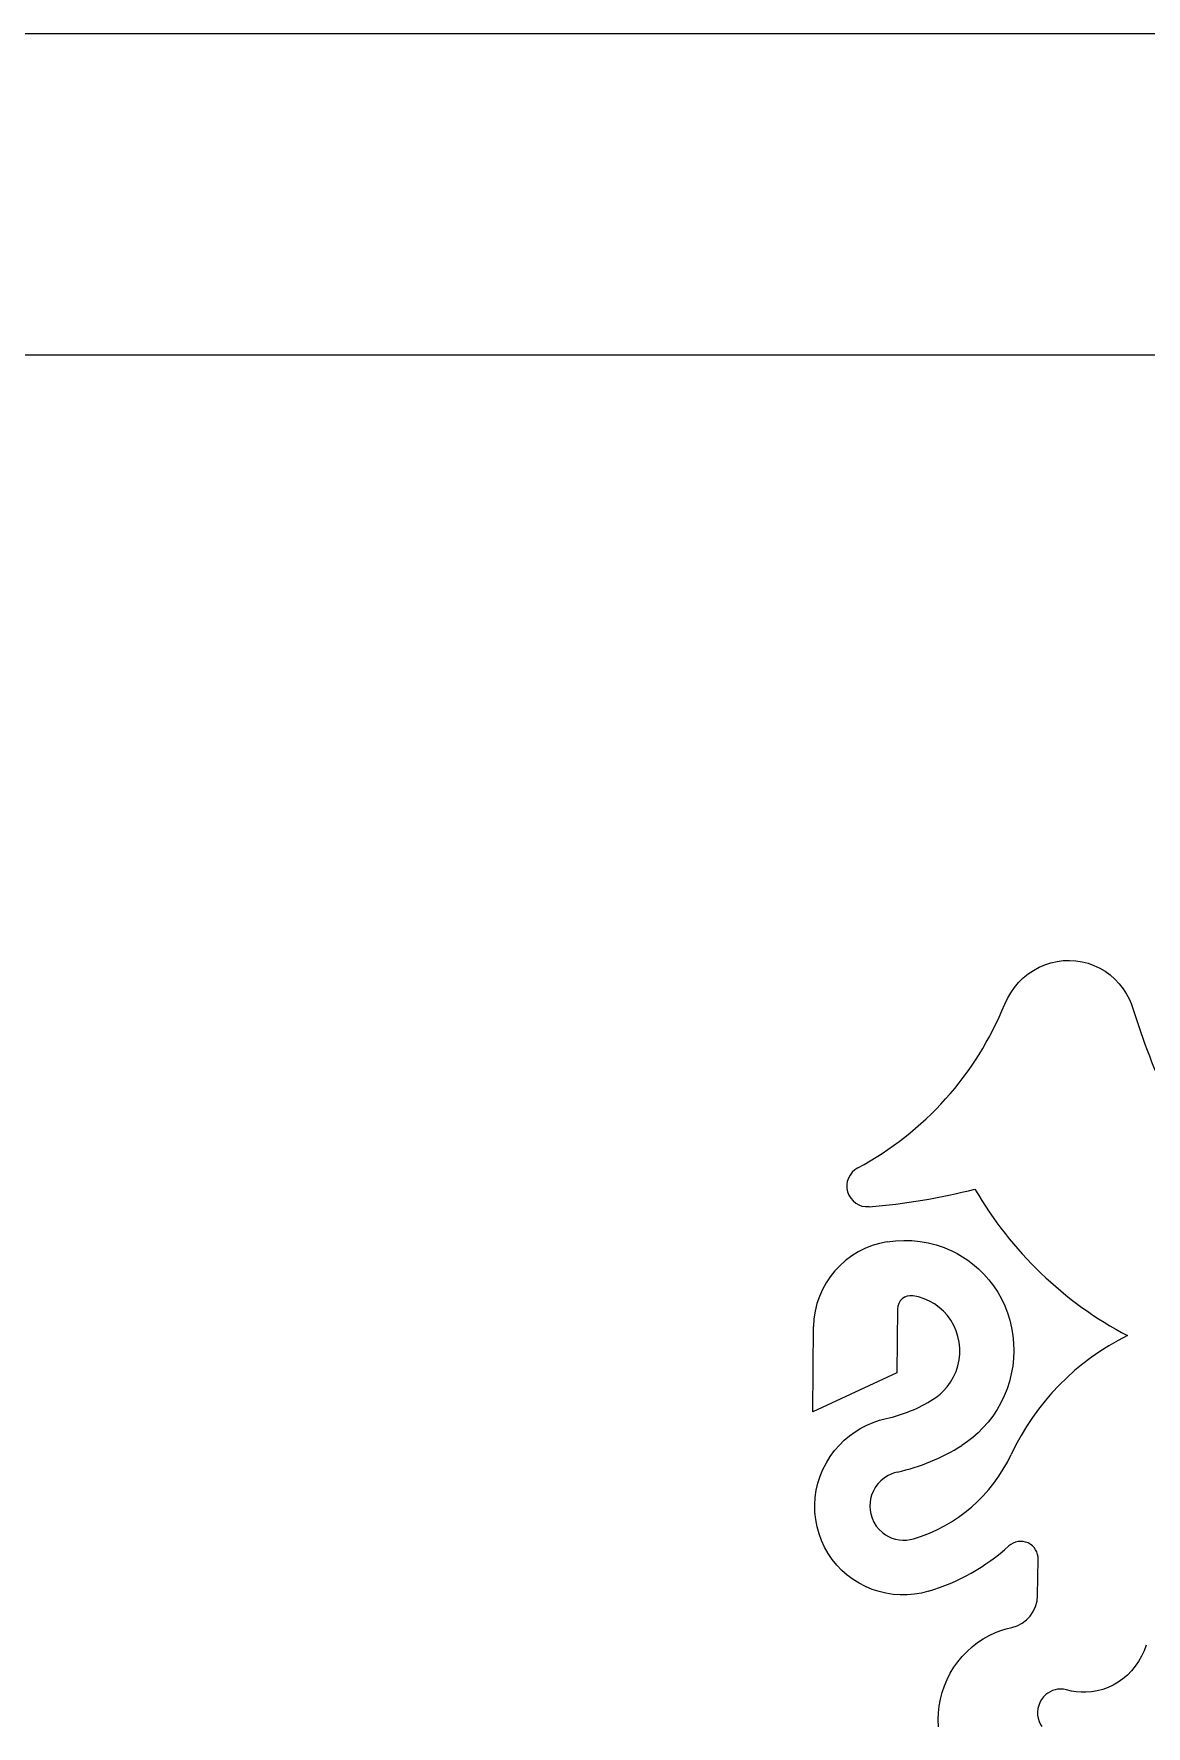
# Model space of a CAD drawing. Extents: x -234 to 800, y -95 to 506.
# Drawn here: x 766.34 to 780.56, y 124.51 to 146.14 of the extents above; entities that cross this region are included whole.
import ezdxf

# ---------------------------------------------------------------- set-up
doc = ezdxf.new("R2010")
doc.units = 0
doc.header["$LTSCALE"] = 7
doc.header["$MEASUREMENT"] = 0
doc.layers.get('0').update_dxf_attribs({"linetype": 'CONTINUOUS', "lineweight": 15})

msp = doc.modelspace()

# ---------------------------------------------------------------- linework, layer by layer
at = {"color": 7, "lineweight": 13}
for p, q in [((799.4499, 146.1366), (749.4716, 146.1366)), ((799.1677, 142.031), (749.6069, 142.031))]:
    msp.add_line(p, q, dxfattribs=at)
at = {"color": 7, "lineweight": 13, "ltscale": 0.020395}
msp.add_line((777.3838, 129.8432), (777.3752, 129.0274), dxfattribs=at)
at = {"color": 7, "lineweight": 13, "ltscale": 0.02726}
msp.add_line((776.3006, 128.5257), (776.3113, 129.616), dxfattribs=at)
at = {"color": 7, "lineweight": 13, "ltscale": 0.029649}
msp.add_line((777.3752, 129.0274), (776.3006, 128.5257), dxfattribs=at)
at = {"color": 7, "lineweight": 13, "ltscale": 0.011477}
msp.add_line((779.1759, 126.1817), (779.1829, 126.6407), dxfattribs=at)
at = {"color": 7, "lineweight": 13}
for points in [[(778.7549, 133.736), (778.7897, 133.8114), (778.831, 133.8832), (778.8787, 133.9509), (778.9322, 134.0138), (778.9911, 134.0714), (779.0548, 134.1233), (779.1229, 134.169), (779.1946, 134.2081), (779.269, 134.2402), (779.3457, 134.2652), (779.4243, 134.283), (779.504, 134.2933), (779.5841, 134.2962), (779.6641, 134.2915), (779.7432, 134.2792), (779.8208, 134.2595), (779.8962, 134.2326), (779.9688, 134.1986), (780.0379, 134.1578), (780.103, 134.1106), (780.1635, 134.0573), (780.2189, 133.9985), (780.2688, 133.9345), (780.3128, 133.8659), (780.3443, 133.8062), (780.3714, 133.744), (780.3937, 133.6801)], [(777.252, 130.7), (777.3573, 130.713), (777.4631, 130.7181), (777.5689, 130.7154), (777.674, 130.7047), (777.7779, 130.6862), (777.88, 130.66), (777.9303, 130.644), (777.9799, 130.6261), (778.0287, 130.6063), (778.0767, 130.5848), (778.1471, 130.549), (778.2154, 130.5092), (778.2813, 130.4655), (778.3446, 130.4182), (778.4184, 130.3552), (778.4876, 130.287), (778.552, 130.2141), (778.6111, 130.1367), (778.6648, 130.0553), (778.7126, 129.9702), (778.7545, 129.8819), (778.7902, 129.7907), (778.8196, 129.6971), (778.8424, 129.6016), (778.8587, 129.5046), (778.8683, 129.4066), (778.8712, 129.3076), (778.8672, 129.2087), (778.8566, 129.1102), (778.8392, 129.0127), (778.8153, 128.9166), (778.7848, 128.8223), (778.7481, 128.7304), (778.7052, 128.6414), (778.6563, 128.5555), (778.6018, 128.4733), (778.5418, 128.395), (778.4766, 128.3212), (778.4139, 128.2589), (778.3475, 128.2005), (778.2776, 128.1464), (778.2046, 128.0969)], [(777.8412, 128.6887), (777.8859, 128.7193), (777.9282, 128.7533), (777.968, 128.7902), (778.0186, 128.8466), (778.0632, 128.908), (778.1012, 128.9738), (778.1322, 129.0433), (778.1559, 129.1156), (778.1719, 129.1901), (778.1801, 129.2657), (778.1803, 129.3416), (778.1727, 129.417), (778.1572, 129.491), (778.1341, 129.5629), (778.1035, 129.6318), (778.066, 129.697), (778.0218, 129.7578), (777.9717, 129.8131), (777.9162, 129.8627), (777.8558, 129.9061), (777.7913, 129.9429), (777.7232, 129.9727), (777.6524, 129.9951), (777.5796, 130.0101)], [(777.7791, 126.2345), (777.6905, 126.2119), (777.6005, 126.1966), (777.5096, 126.1887), (777.4183, 126.1881), (777.3273, 126.1948), (777.2371, 126.2089), (777.1483, 126.2302), (777.0614, 126.2586), (776.9766, 126.2942), (776.8948, 126.3366), (776.8167, 126.3856), (776.7428, 126.4408), (776.6736, 126.5019), (776.6095, 126.5686), (776.5511, 126.6403), (776.4987, 126.7167), (776.4524, 126.7976), (776.4131, 126.8821), (776.3808, 126.9696), (776.3559, 127.0596), (776.3385, 127.1514), (776.3288, 127.2445), (776.3268, 127.3381), (776.3326, 127.4315), (776.3461, 127.5245), (776.3673, 127.6161), (776.3959, 127.7056), (776.4318, 127.7926), (776.4747, 127.8762), (776.5242, 127.9562), (776.58, 128.0318), (776.6416, 128.1026), (776.704, 128.1639), (776.7707, 128.2203), (776.8413, 128.2715), (776.9154, 128.3172), (776.9927, 128.3573), (777.0726, 128.3914), (777.1547, 128.4195), (777.2386, 128.4412)], [(777.3816, 127.7577), (777.3419, 127.747), (777.3033, 127.7327), (777.2661, 127.7147), (777.2172, 127.6841), (777.1725, 127.6475), (777.133, 127.6054), (777.0991, 127.5584), (777.0715, 127.5073), (777.0537, 127.4624), (777.0409, 127.4158), (777.0333, 127.3681), (777.031, 127.3199), (777.0339, 127.2716), (777.0421, 127.2242), (777.0586, 127.1692), (777.0823, 127.117), (777.1125, 127.0683), (777.1488, 127.0242), (777.1905, 126.9853), (777.2287, 126.9574), (777.2699, 126.9338), (777.3133, 126.9149), (777.3583, 126.9008), (777.4045, 126.8917), (777.4515, 126.8877), (777.4984, 126.8887), (777.5449, 126.8947), (777.5904, 126.9056)], [(777.9087, 124.5027), (777.9048, 124.591), (777.9076, 124.6798), (777.9169, 124.7682), (777.9327, 124.8557), (777.955, 124.9419), (777.9835, 125.0261), (778.0181, 125.108), (778.0587, 125.187), (778.1049, 125.2628), (778.1562, 125.3346), (778.2126, 125.4024), (778.2736, 125.4658), (778.339, 125.5244), (778.4084, 125.578), (778.4814, 125.6261), (778.5575, 125.6687), (778.6364, 125.7055), (778.7043, 125.7316), (778.7736, 125.7533), (778.8439, 125.7706)], [(780.5631, 125.5438), (780.5368, 125.4724), (780.5046, 125.4035), (780.4669, 125.3378), (780.4237, 125.2757), (780.3756, 125.2178), (780.3229, 125.1644), (780.2659, 125.1161), (780.2057, 125.0735), (780.1421, 125.0365), (780.0758, 125.0053), (780.0071, 124.9803), (779.9367, 124.9616), (779.8649, 124.9493), (779.7924, 124.9436), (779.7303, 124.944), (779.6683, 124.9492), (779.6069, 124.9592), (779.5465, 124.9739)], [(779.5465, 124.9739), (779.5057, 124.9823), (779.4639, 124.9845), (779.431, 124.9818), (779.3987, 124.9753), (779.3672, 124.9651), (779.3367, 124.9513), (779.3079, 124.9339), (779.2813, 124.9134), (779.2521, 124.8845), (779.2268, 124.8513), (779.2059, 124.8148), (779.1901, 124.7759), (779.1797, 124.7357), (779.175, 124.6944), (779.1759, 124.6529), (779.1824, 124.6117), (779.1945, 124.5717), (779.2117, 124.5339), (779.2295, 124.5053)]]:
    msp.add_lwpolyline(points, dxfattribs=at)
for centre, radius, start, end in [((774.9208, 135.2898), 4.1369, 298.21644, 337.93934), ((788.8425, 136.2792), 8.8395, 197.09935, 213.66369), ((776.9983, 131.411), 0.2627, 117.50116, 274.89061), ((776.4032, 139.05), 7.9251, 274.46843, 284.3992), ((782.597, 133.8184), 4.879, 210.06464, 242.24188), ((777.4266, 129.5971), 1.1162, 98.99455, 179.02681), ((777.5549, 129.8408), 0.1711, 81.71076, 179.22084), ((781.7421, 126.6278), 3.2046, 116.25104, 155.00218), ((776.8312, 130.2907), 1.8938, 282.42219, 302.22974), ((776.8266, 130.2725), 2.5753, 282.44425, 302.34958), ((777.015, 128.8313), 2.0101, 286.63612, 335.01521), ((777.0163, 128.7953), 2.6721, 286.5869, 312.11766), ((778.9595, 126.6494), 0.2228, 357.7541, 132.6958), ((778.7501, 126.1851), 0.4254, 282.7534, 359.53478)]:
    msp.add_arc(centre, radius, start, end, dxfattribs=at)

doc.saveas('drawing.dxf')
